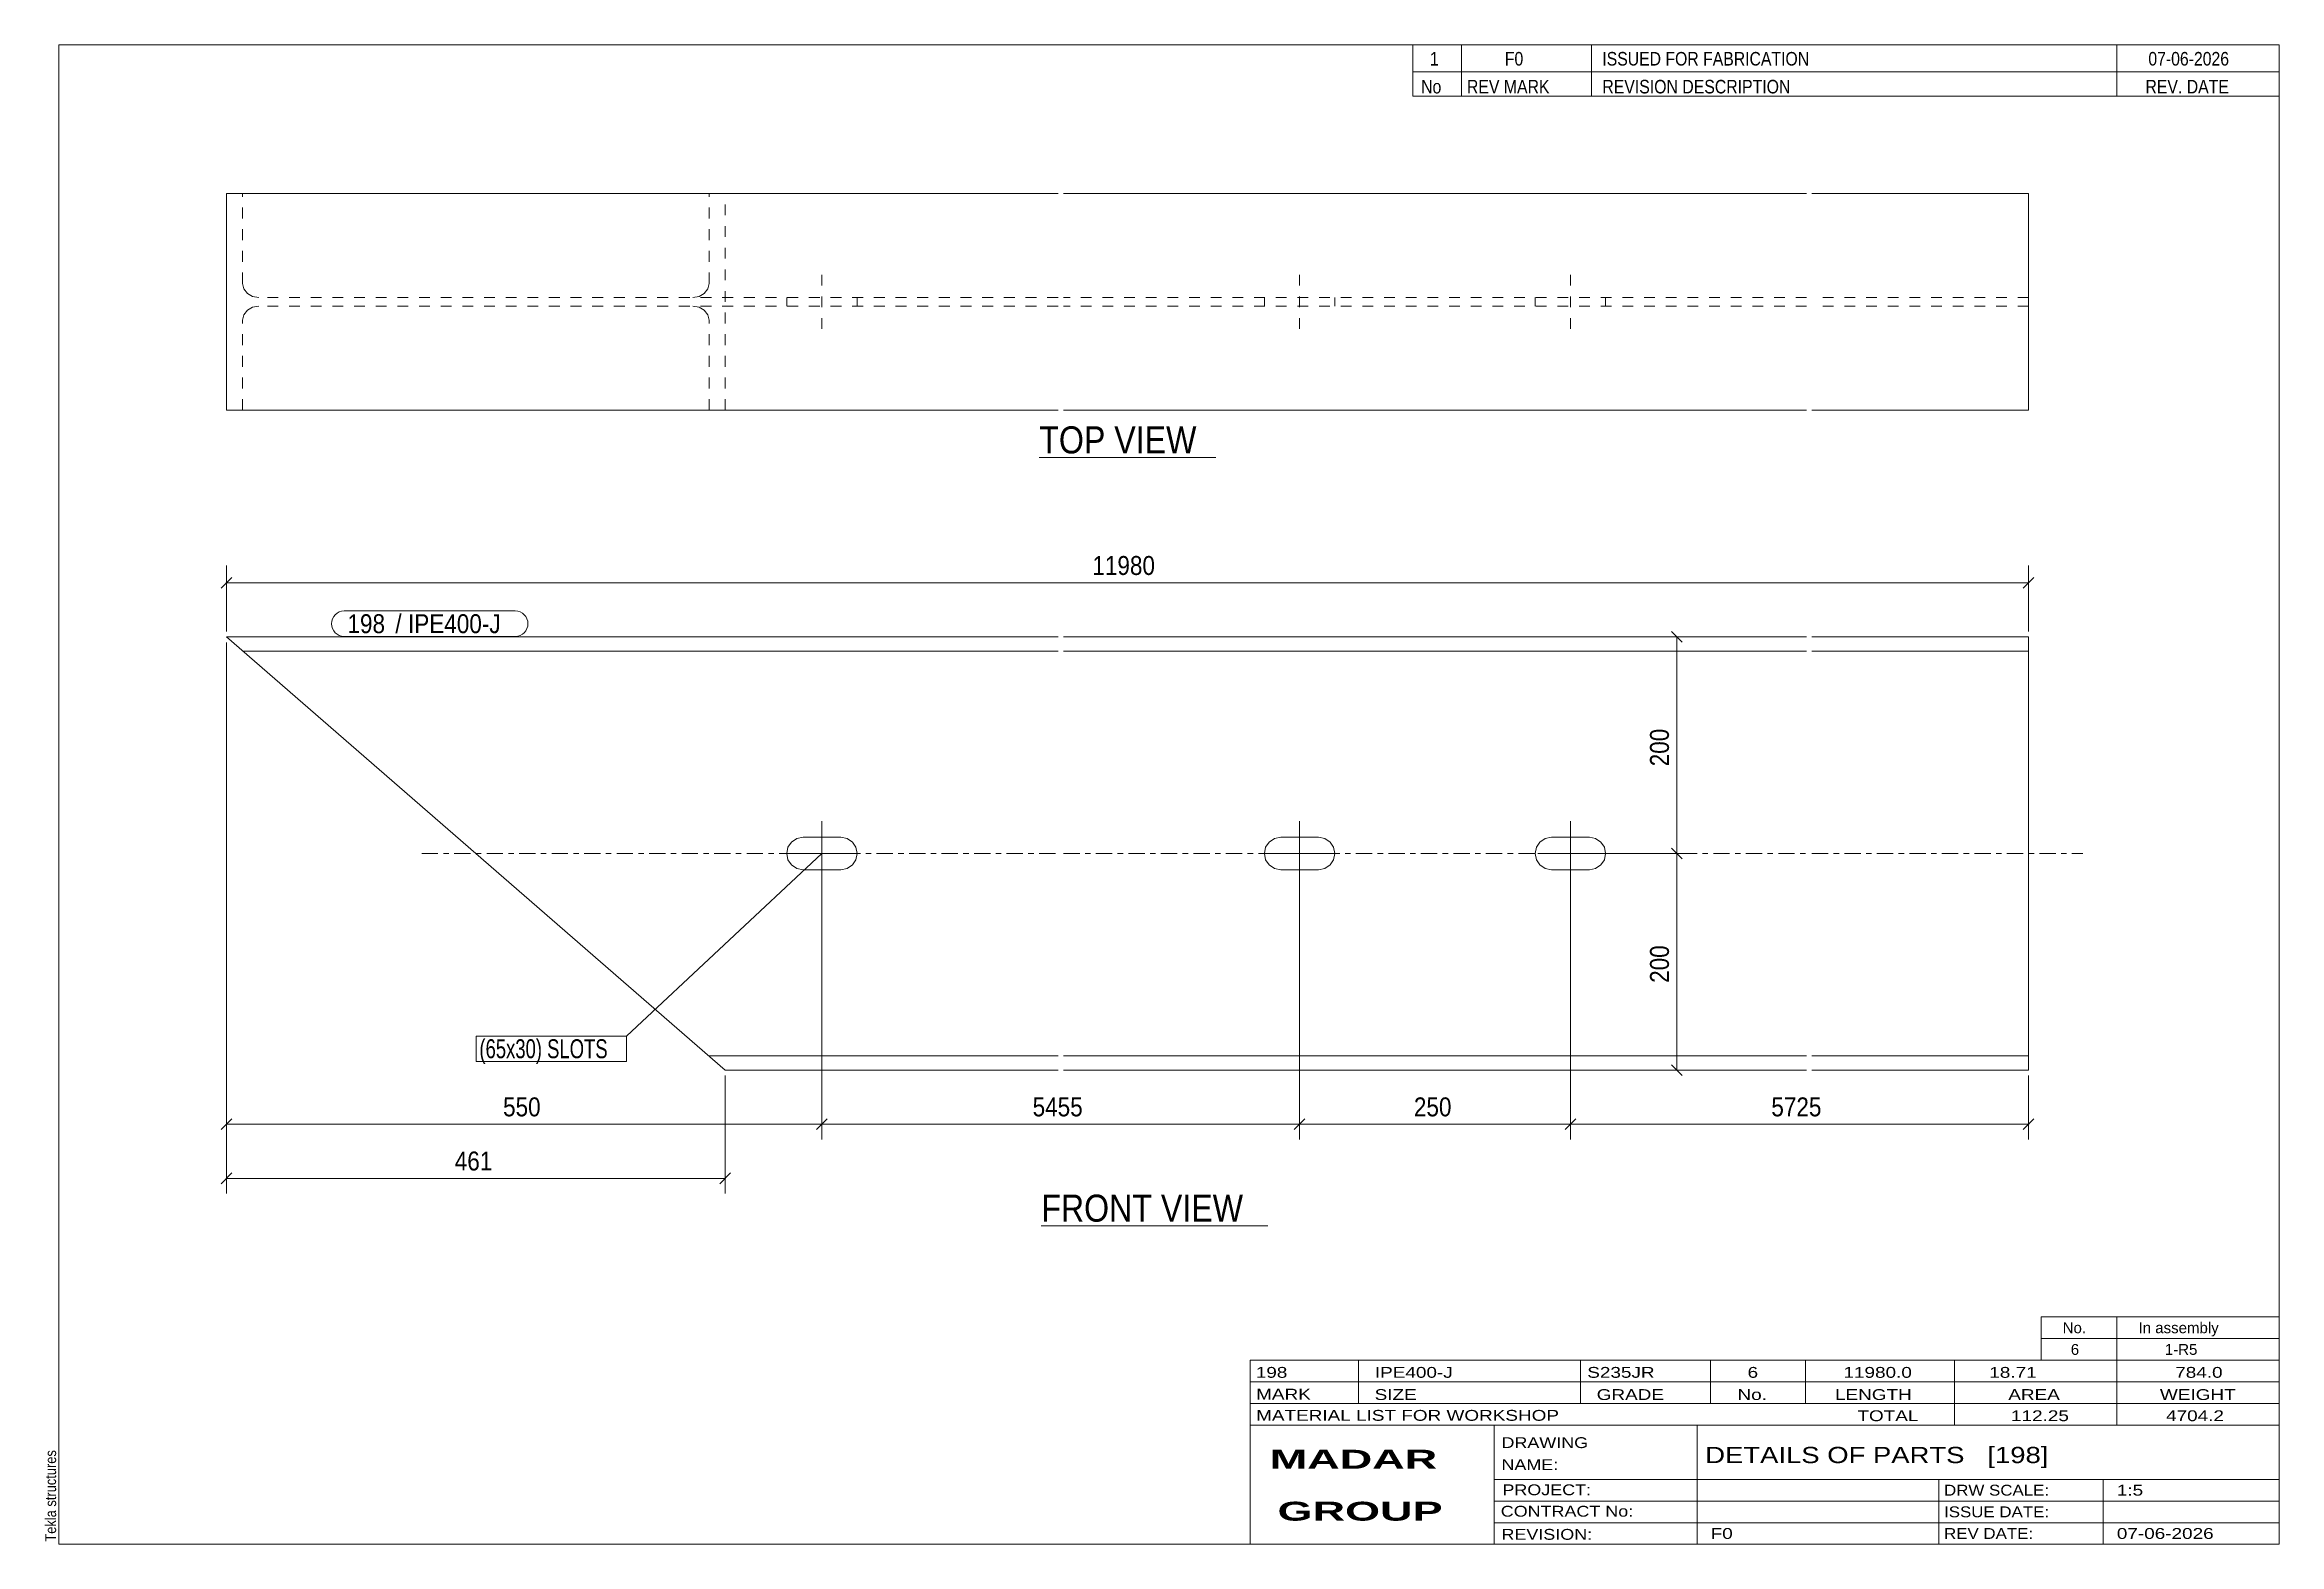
# Model space of a CAD drawing. Header units: millimetres. Extents: x 2 to 415, y 5 to 282.
import ezdxf

# ---------------------------------------------------------------- set-up
doc = ezdxf.new("R2010")
doc.units = ezdxf.units.MM
for name, pattern in [('XKITLINE00', [0]), ('XKITLINE02', [4, 2, -2]), ('XKITLINE03', [6, 3, -1, 1, -1])]:
    doc.linetypes.add(name, pattern=pattern)
for name, color, linetype, lineweight in [('Bolt', 3, 'Continuous', 0), ('BoltMark', 7, 'Continuous', 0), ('Dimensions', 7, 'Continuous', 0), ('DrawingSheet', 5, 'Continuous', 0), ('OtherObjectType', 7, 'Continuous', 0), ('Part', 2, 'Continuous', 0), ('PartMark', 7, 'Continuous', 0)]:
    doc.layers.add(name, color=color, linetype=linetype, lineweight=lineweight)
doc.styles.add('ARIAL', font='ARIAL.TTF')
doc.styles.add('ARIAL_BOLD', font='ARIALBD.TTF')
doc.styles.add('ARIAL_NARROW', font='ARIALN.TTF')

# ---------------------------------------------------------------- blocks, each defined once
blk = doc.blocks.new('*A1')
at = {"layer": 'Bolt', "color": 3, "linetype": 'XKITLINE00', "lineweight": 0}
for p, q in [((145.91, 126.6), (145.91, 138.6)), ((234.11, 126.6), (234.11, 138.6)), ((284.11, 126.6), (284.11, 138.6)), ((139.63, 133.75), (139.41, 132.6)), ((139.41, 132.6), (139.41, 132.6)), ((139.41, 132.6), (139.63, 131.45)), ((140.28, 134.72), (139.63, 133.75)), ((151.91, 132.6), (139.91, 132.6)), ((141.26, 135.37), (140.28, 134.72)), ((142.41, 135.6), (141.26, 135.37)), ((149.41, 135.6), (142.41, 135.6)), ((150.55, 135.37), (149.41, 135.6)), ((151.53, 134.72), (150.55, 135.37)), ((152.18, 133.75), (151.53, 134.72)), ((152.41, 132.6), (152.18, 133.75)), ((152.18, 131.45), (152.41, 132.6)), ((152.41, 132.6), (152.41, 132.6)), ((227.83, 133.75), (227.61, 132.6)), ((227.61, 132.6), (227.61, 132.6)), ((227.61, 132.6), (227.83, 131.45)), ((228.48, 134.72), (227.83, 133.75)), ((240.11, 132.6), (228.11, 132.6)), ((229.46, 135.37), (228.48, 134.72)), ((230.61, 135.6), (229.46, 135.37)), ((237.61, 135.6), (230.61, 135.6)), ((238.75, 135.37), (237.61, 135.6)), ((239.73, 134.72), (238.75, 135.37)), ((240.38, 133.75), (239.73, 134.72)), ((240.61, 132.6), (240.38, 133.75)), ((240.38, 131.45), (240.61, 132.6)), ((240.61, 132.6), (240.61, 132.6)), ((277.83, 133.75), (277.61, 132.6)), ((277.61, 132.6), (277.61, 132.6)), ((277.61, 132.6), (277.83, 131.45)), ((278.48, 134.72), (277.83, 133.75)), ((290.11, 132.6), (278.11, 132.6)), ((279.46, 135.37), (278.48, 134.72)), ((280.61, 135.6), (279.46, 135.37)), ((287.61, 135.6), (280.61, 135.6)), ((288.75, 135.37), (287.61, 135.6)), ((289.73, 134.72), (288.75, 135.37)), ((290.38, 133.75), (289.73, 134.72)), ((290.61, 132.6), (290.38, 133.75)), ((290.38, 131.45), (290.61, 132.6)), ((290.61, 132.6), (290.61, 132.6)), ((139.63, 131.45), (140.28, 130.48)), ((140.28, 130.48), (141.26, 129.83)), ((141.26, 129.83), (142.41, 129.6)), ((142.41, 129.6), (149.41, 129.6)), ((149.41, 129.6), (150.55, 129.83)), ((150.55, 129.83), (151.53, 130.48)), ((151.53, 130.48), (152.18, 131.45)), ((227.83, 131.45), (228.48, 130.48)), ((228.48, 130.48), (229.46, 129.83)), ((229.46, 129.83), (230.61, 129.6)), ((230.61, 129.6), (237.61, 129.6)), ((237.61, 129.6), (238.75, 129.83)), ((238.75, 129.83), (239.73, 130.48)), ((239.73, 130.48), (240.38, 131.45)), ((277.83, 131.45), (278.48, 130.48)), ((278.48, 130.48), (279.46, 129.83)), ((279.46, 129.83), (280.61, 129.6)), ((280.61, 129.6), (287.61, 129.6)), ((287.61, 129.6), (288.75, 129.83)), ((288.75, 129.83), (289.73, 130.48)), ((289.73, 130.48), (290.38, 131.45))]:
    blk.add_line(p, q, dxfattribs=at)
blk = doc.blocks.new('*A2')
at = {"layer": 'Part', "color": 2, "linetype": 'XKITLINE00', "lineweight": 0}
for p, q in [((128.06, 92.6), (35.95, 172.6)), ((189.51, 172.6), (35.95, 172.6)), ((189.51, 170), (38.94, 170)), ((327.71, 172.6), (190.51, 172.6)), ((327.71, 170), (190.51, 170)), ((368.71, 172.6), (328.71, 172.6)), ((368.71, 170), (328.71, 170)), ((368.71, 172.6), (368.71, 167.4)), ((368.71, 167.4), (368.71, 97.8)), ((189.51, 95.2), (125.07, 95.2)), ((327.71, 95.2), (190.51, 95.2)), ((368.71, 95.2), (328.71, 95.2)), ((368.71, 97.8), (368.71, 95.2)), ((368.71, 95.2), (368.71, 92.6)), ((189.51, 92.6), (128.06, 92.6)), ((327.71, 92.6), (190.51, 92.6)), ((368.71, 92.6), (328.71, 92.6))]:
    blk.add_line(p, q, dxfattribs=at)
at = {"layer": 'Part', "color": 7, "linetype": 'XKITLINE03', "lineweight": 0}
for p, q in [((72.01, 132.6), (189.51, 132.6)), ((190.51, 132.6), (327.71, 132.6)), ((328.71, 132.6), (378.71, 132.6))]:
    blk.add_line(p, q, dxfattribs=at)
at = {"layer": 'Part', "color": 7, "linetype": 'XKITLINE02', "lineweight": 0}
for p, q in [((368.71, 95.4), (368.71, 96.81)), ((368.71, 95.2), (368.71, 95.4))]:
    blk.add_line(p, q, dxfattribs=at)
blk = doc.blocks.new('*A3')
at = {"layer": 'Bolt', "color": 3, "linetype": 'XKITLINE02', "lineweight": 0}
for p, q in [((145.91, 239.5), (145.91, 229.5)), ((234.11, 239.5), (234.11, 229.5)), ((284.11, 239.5), (284.11, 229.5)), ((139.41, 235.3), (139.41, 233.7)), ((152.41, 235.3), (152.41, 233.7)), ((227.61, 235.3), (227.61, 233.7)), ((240.61, 235.3), (240.61, 233.7)), ((277.61, 235.3), (277.61, 233.7)), ((290.61, 235.3), (290.61, 233.7))]:
    blk.add_line(p, q, dxfattribs=at)
blk = doc.blocks.new('*A4')
at = {"layer": 'Part', "color": 2, "linetype": 'XKITLINE00', "lineweight": 0}
for p, q in [((189.51, 254.5), (35.95, 254.5)), ((35.95, 214.5), (35.95, 254.5)), ((327.71, 254.5), (190.51, 254.5)), ((368.71, 254.5), (328.71, 254.5)), ((368.71, 254.5), (368.71, 214.5)), ((189.51, 214.5), (35.95, 214.5)), ((327.71, 214.5), (190.51, 214.5)), ((368.71, 214.5), (328.71, 214.5))]:
    blk.add_line(p, q, dxfattribs=at)
at = {"layer": 'Part', "color": 7, "linetype": 'XKITLINE02', "lineweight": 0}
for p, q in [((38.94, 237.9), (38.94, 254.5)), ((125.07, 237.9), (125.07, 254.5)), ((128.06, 214.5), (128.06, 254.5)), ((38.94, 237.9), (39.17, 236.91)), ((39.17, 236.91), (39.82, 236.06)), ((39.82, 236.06), (40.79, 235.5)), ((40.79, 235.5), (41.94, 235.3)), ((189.51, 235.3), (41.94, 235.3)), ((122.08, 235.3), (123.22, 235.5)), ((123.22, 235.5), (124.19, 236.06)), ((124.19, 236.06), (124.84, 236.91)), ((124.84, 236.91), (125.07, 237.9)), ((327.71, 235.3), (190.51, 235.3)), ((368.71, 235.3), (328.71, 235.3)), ((39.17, 232.09), (38.94, 231.1)), ((38.94, 214.5), (38.94, 231.1)), ((39.82, 232.94), (39.17, 232.09)), ((40.79, 233.5), (39.82, 232.94)), ((41.94, 233.7), (40.79, 233.5)), ((189.51, 233.7), (41.94, 233.7)), ((123.22, 233.5), (122.08, 233.7)), ((124.19, 232.94), (123.22, 233.5)), ((124.84, 232.09), (124.19, 232.94)), ((125.07, 231.1), (124.84, 232.09)), ((125.07, 214.5), (125.07, 231.1)), ((327.71, 233.7), (190.51, 233.7)), ((368.71, 233.7), (328.71, 233.7))]:
    blk.add_line(p, q, dxfattribs=at)
blk = doc.blocks.new('*A5')
at = {"layer": 'DrawingSheet', "color": 5, "linetype": 'XKITLINE00', "lineweight": 0}
for p, q in [((415, 282), (5, 282)), ((5, 282), (5, 5)), ((415, 5), (415, 282)), ((5, 5), (415, 5))]:
    blk.add_line(p, q, dxfattribs=at)
at = {"layer": 'DrawingSheet', "color": 5, "style": 'ARIAL', "width": 0.85}
blk.add_text('Tekla structures', height=2, rotation=90, dxfattribs=at).set_placement((4.5, 5.5))
blk = doc.blocks.new('*A6')
at = {"layer": 'OtherObjectType', "color": 7, "linetype": 'XKITLINE00', "lineweight": 0}
for p, q in [((371, 47), (415, 47)), ((371, 43), (371, 47)), ((385, 43), (385, 47)), ((415, 43), (415, 47)), ((371, 43), (415, 43)), ((371, 39), (371, 43)), ((385, 39), (385, 43)), ((415, 39), (415, 43)), ((371, 39), (415, 39))]:
    blk.add_line(p, q, dxfattribs=at)
at = {"layer": 'OtherObjectType', "color": 7, "style": 'ARIAL_NARROW', "width": 1.211571}
for s, p in [('No.', (375, 44)), ('In assembly', (389, 44)), ('6', (376.5, 40)), ('1-R5', (393.86, 40))]:
    blk.add_text(s, height=2, dxfattribs=at).set_placement(p)
blk = doc.blocks.new('*A7')
at = {"layer": 'OtherObjectType', "color": 7, "linetype": 'XKITLINE00', "lineweight": 0}
for p, q in [((255, 282), (415, 282)), ((415, 282), (255, 282)), ((255, 282), (255, 277)), ((264, 282), (264, 277)), ((288, 282), (288, 277)), ((385, 282), (385, 277)), ((415, 282), (415, 277)), ((255, 277), (415, 277)), ((255, 277), (255, 272.5)), ((255, 277), (415, 277)), ((264, 277), (264, 272.5)), ((288, 277), (288, 272.5)), ((385, 277), (385, 272.5)), ((415, 277), (415, 272.5)), ((415, 272.5), (255, 272.5))]:
    blk.add_line(p, q, dxfattribs=at)
at = {"layer": 'OtherObjectType', "color": 7, "style": 'ARIAL_NARROW'}
for s, width, p in [('1', 1.017001, (258.16, 278.15)), ('F0', 1.017001, (272, 278.15)), ('ISSUED FOR FABRICATION', 1.017001, (290, 278.15)), ('07-06-2026', 1.017001, (390.82, 278.15)), ('No', 1.02, (256.54, 273)), ('REV MARK', 1.02, (265, 273)), ('REVISION DESCRIPTION', 1.02, (290, 273)), ('REV. DATE', 1.02, (390.28, 273))]:
    blk.add_text(s, height=2.5, dxfattribs=dict(at, width=width)).set_placement(p)
blk = doc.blocks.new('*A8')
at = {"layer": 'OtherObjectType', "color": 7, "linetype": 'XKITLINE00', "lineweight": 0}
for p, q in [((225, 39), (415, 39)), ((225, 39), (225, 35)), ((225, 39), (415, 39)), ((245, 35), (245, 39)), ((286, 35), (286, 39)), ((310, 35), (310, 39)), ((327.5, 35), (327.5, 39)), ((355, 35), (355, 39)), ((385, 35), (385, 39)), ((415, 35), (415, 39)), ((225, 35), (415, 35)), ((225, 35), (225, 5)), ((225, 35), (415, 35)), ((245, 31), (245, 35)), ((286, 31), (286, 35)), ((310, 31), (310, 35)), ((327.5, 31), (327.5, 35)), ((355, 31), (355, 35)), ((385, 31), (385, 35)), ((415, 31), (415, 35)), ((225, 31), (415, 31)), ((355, 27), (355, 31)), ((385, 27), (385, 31)), ((415, 27), (415, 31)), ((225, 27), (415, 27)), ((270, 21), (270, 27)), ((307.5, 17), (307.5, 27)), ((415, 21), (415, 27)), ((270, 21), (270, 5)), ((415, 17), (415, 21)), ((270, 17), (415, 17)), ((307.5, 5), (307.5, 17)), ((352.16, 13), (352.16, 17)), ((382.5, 5), (382.5, 17)), ((415, 13), (415, 17)), ((270, 13), (415, 13)), ((352.16, 5), (352.16, 13)), ((415, 9), (415, 13)), ((270, 9), (415, 9)), ((415, 5), (415, 9)), ((225, 5), (415, 5)), ((262.5, 5), (415, 5))]:
    blk.add_line(p, q, dxfattribs=at)
at = {"layer": 'OtherObjectType', "color": 7, "style": 'ARIAL_NARROW'}
for s, height, width, p in [('198', 2, 1.525501, (226.01, 35.76)), ('IPE400-J', 2, 1.525501, (248, 35.76)), ('S235JR', 2, 1.525501, (287.22, 35.76)), ('6', 2, 1.525501, (316.82, 35.76)), ('11980.0', 2, 1.525501, (334.52, 35.76)), ('18.71', 2, 1.525501, (361.45, 35.76)), ('784.0', 2, 1.525501, (395.78, 35.76)), ('MARK', 2, 1.525501, (226.08, 31.73)), ('SIZE', 2, 1.525501, (247.96, 31.66)), ('GRADE', 2, 1.525501, (288.96, 31.66)), ('No.', 2, 1.525501, (314.96, 31.66)), ('LENGTH', 2, 1.525501, (332.96, 31.66)), ('AREA', 2, 1.525501, (364.96, 31.66)), ('WEIGHT', 2, 1.525501, (392.96, 31.66)), ('MATERIAL LIST FOR WORKSHOP', 2, 1.525501, (226.08, 27.82)), ('TOTAL', 2, 1.525501, (337.1, 27.75)), ('112.25', 2, 1.525501, (365.46, 27.75)), ('4704.2', 2, 1.525501, (394.09, 27.75)), ('DRAWING', 2, 1.445, (271.38, 22.78)), ('NAME:', 2, 1.445, (271.38, 18.72)), ('DETAILS OF PARTS   [198]', 3, 1.474651, (309, 20)), ('PROJECT:', 2, 1.445, (271.55, 14.07)), ('DRW SCALE:', 2, 1.36, (353.1, 14)), ('1:5', 2, 1.525501, (385, 14)), ('CONTRACT No:', 2, 1.445, (271.25, 10.11)), ('ISSUE DATE:', 2, 1.36, (353.1, 10)), ('REVISION:', 2, 1.445, (271.38, 5.84)), ('F0', 2, 1.525501, (310, 6)), ('REV DATE:', 2, 1.36, (353.1, 6)), ('07-06-2026', 2, 1.525501, (385, 6))]:
    blk.add_text(s, height=height, dxfattribs=dict(at, width=width)).set_placement(p)
at = {"layer": 'OtherObjectType', "color": 1, "style": 'ARIAL_BOLD', "width": 1.7}
for s, p in [('MADAR ', (228.58, 18.97)), ('GROUP', (230.03, 9.37))]:
    blk.add_text(s, height=3.5, dxfattribs=at).set_placement(p)
blk = doc.blocks.new('*A9')
at = {"layer": 'Dimensions', "color": 7, "linetype": 'XKITLINE00', "lineweight": 0}
for p, q in [((285.11, 132.6), (306.55, 132.6)), ((302.76, 133.59), (304.74, 131.61)), ((303.75, 92.6), (303.75, 132.6)), ((285.11, 92.6), (306.55, 92.6)), ((302.76, 93.59), (304.74, 91.61))]:
    blk.add_line(p, q, dxfattribs=at)
at = {"layer": 'Dimensions', "color": 3}
for p in [(303.75, 132.6), (303.75, 92.6)]:
    blk.add_point(p, dxfattribs=at)
at = {"layer": 'Dimensions', "color": 3, "style": 'ARIAL', "width": 0.85}
blk.add_text('200', height=3.5, rotation=90.0002, dxfattribs=at).set_placement((302.3, 108.71))
blk = doc.blocks.new('*A10')
at = {"layer": 'Dimensions', "color": 7, "linetype": 'XKITLINE00', "lineweight": 0}
for p, q in [((302.76, 173.59), (304.74, 171.61)), ((285.11, 172.6), (306.55, 172.6)), ((303.75, 132.6), (303.75, 172.6)), ((285.11, 132.6), (306.55, 132.6)), ((302.76, 133.59), (304.74, 131.61))]:
    blk.add_line(p, q, dxfattribs=at)
at = {"layer": 'Dimensions', "color": 3}
for p in [(303.75, 172.6), (303.75, 132.6)]:
    blk.add_point(p, dxfattribs=at)
at = {"layer": 'Dimensions', "color": 3, "style": 'ARIAL', "width": 0.85}
blk.add_text('200', height=3.5, rotation=90.0002, dxfattribs=at).set_placement((302.3, 148.71))
blk = doc.blocks.new('*A11')
at = {"layer": 'Dimensions', "color": 7, "linetype": 'XKITLINE00', "lineweight": 0}
for p, q in [((35.95, 173.6), (35.95, 185.8)), ((368.71, 173.6), (368.71, 185.8)), ((36.94, 183.59), (34.96, 181.61)), ((35.95, 182.6), (368.71, 182.6)), ((369.7, 183.59), (367.72, 181.61))]:
    blk.add_line(p, q, dxfattribs=at)
at = {"layer": 'Dimensions', "color": 3}
for p in [(35.95, 182.6), (368.71, 182.6)]:
    blk.add_point(p, dxfattribs=at)
at = {"layer": 'Dimensions', "color": 3, "style": 'ARIAL', "width": 0.85}
blk.add_text('11980', height=3.5, dxfattribs=at).set_placement((195.84, 184.05))
blk = doc.blocks.new('*A12')
at = {"layer": 'Dimensions', "color": 7, "linetype": 'XKITLINE00', "lineweight": 0}
for p, q in [((35.95, 171.6), (35.95, 69.8)), ((128.06, 91.6), (128.06, 69.8)), ((36.94, 73.59), (34.96, 71.61)), ((35.95, 72.6), (128.06, 72.6)), ((129.05, 73.59), (127.07, 71.61))]:
    blk.add_line(p, q, dxfattribs=at)
at = {"layer": 'Dimensions', "color": 3}
for p in [(35.95, 72.6), (128.06, 72.6)]:
    blk.add_point(p, dxfattribs=at)
at = {"layer": 'Dimensions', "color": 3, "style": 'ARIAL', "width": 0.85}
blk.add_text('461', height=3.5, dxfattribs=at).set_placement((78.11, 74.05))
blk = doc.blocks.new('*A13')
at = {"layer": 'Dimensions', "color": 7, "linetype": 'XKITLINE00', "lineweight": 0}
for p, q in [((35.95, 171.6), (35.95, 79.8)), ((145.91, 131.6), (145.91, 79.8)), ((36.94, 83.59), (34.96, 81.61)), ((35.95, 82.6), (145.91, 82.6)), ((146.9, 83.59), (144.92, 81.61))]:
    blk.add_line(p, q, dxfattribs=at)
at = {"layer": 'Dimensions', "color": 3}
for p in [(35.95, 82.6), (145.91, 82.6)]:
    blk.add_point(p, dxfattribs=at)
at = {"layer": 'Dimensions', "color": 3, "style": 'ARIAL', "width": 0.85}
blk.add_text('550', height=3.5, dxfattribs=at).set_placement((87.03, 84.05))
blk = doc.blocks.new('*A14')
at = {"layer": 'Dimensions', "color": 7, "linetype": 'XKITLINE00', "lineweight": 0}
for p, q in [((145.91, 131.6), (145.91, 79.8)), ((234.11, 131.6), (234.11, 79.8)), ((146.9, 83.59), (144.92, 81.61)), ((145.91, 82.6), (234.11, 82.6)), ((235.1, 83.59), (233.12, 81.61))]:
    blk.add_line(p, q, dxfattribs=at)
at = {"layer": 'Dimensions', "color": 3}
for p in [(145.91, 82.6), (234.11, 82.6)]:
    blk.add_point(p, dxfattribs=at)
at = {"layer": 'Dimensions', "color": 3, "style": 'ARIAL', "width": 0.85}
blk.add_text('5455', height=3.5, dxfattribs=at).set_placement((184.81, 84.05))
blk = doc.blocks.new('*A15')
at = {"layer": 'Dimensions', "color": 7, "linetype": 'XKITLINE00', "lineweight": 0}
for p, q in [((234.11, 131.6), (234.11, 79.8)), ((284.11, 131.6), (284.11, 79.8)), ((235.1, 83.59), (233.12, 81.61)), ((234.11, 82.6), (284.11, 82.6)), ((285.1, 83.59), (283.12, 81.61))]:
    blk.add_line(p, q, dxfattribs=at)
at = {"layer": 'Dimensions', "color": 3}
for p in [(234.11, 82.6), (284.11, 82.6)]:
    blk.add_point(p, dxfattribs=at)
at = {"layer": 'Dimensions', "color": 3, "style": 'ARIAL', "width": 0.85}
blk.add_text('250', height=3.5, dxfattribs=at).set_placement((255.21, 84.05))
blk = doc.blocks.new('*A16')
at = {"layer": 'Dimensions', "color": 7, "linetype": 'XKITLINE00', "lineweight": 0}
for p, q in [((284.11, 131.6), (284.11, 79.8)), ((368.71, 91.6), (368.71, 79.8)), ((285.1, 83.59), (283.12, 81.61)), ((284.11, 82.6), (368.71, 82.6)), ((369.7, 83.59), (367.72, 81.61))]:
    blk.add_line(p, q, dxfattribs=at)
at = {"layer": 'Dimensions', "color": 3}
for p in [(284.11, 82.6), (368.71, 82.6)]:
    blk.add_point(p, dxfattribs=at)
at = {"layer": 'Dimensions', "color": 3, "style": 'ARIAL', "width": 0.85}
blk.add_text('5725', height=3.5, dxfattribs=at).set_placement((321.21, 84.05))
blk = doc.blocks.new('*A17')
at = {"layer": 'BoltMark', "color": 7, "linetype": 'XKITLINE00', "lineweight": 0}
for p, q in [((145.91, 132.6), (109.84, 98.89)), ((82.06, 98.89), (109.84, 98.89)), ((82.06, 94.19), (82.06, 98.89)), ((109.84, 94.19), (109.84, 98.89)), ((82.06, 94.19), (109.84, 94.19))]:
    blk.add_line(p, q, dxfattribs=at)
at = {"layer": 'BoltMark', "color": 3, "style": 'ARIAL_NARROW', "width": 0.85}
blk.add_text('(65x30) SLOTS', height=3.5, dxfattribs=at).set_placement((82.66, 94.79))
blk = doc.blocks.new('*A18')
at = {"layer": 'PartMark', "color": 7, "linetype": 'XKITLINE00', "lineweight": 0}
for p, q in [((57.7, 177.4), (89.28, 177.4)), ((57.7, 172.7), (89.28, 172.7))]:
    blk.add_line(p, q, dxfattribs=at)
for centre, start, end in [((57.7, 175.05), 90, 270), ((89.28, 175.05), 270, 90)]:
    blk.add_arc(centre, 2.35, start, end, dxfattribs=at)
at = {"layer": 'PartMark', "color": 1, "style": 'ARIAL', "width": 0.85}
blk.add_text('198', height=3.5, dxfattribs=at).set_placement((58.3, 173.3))
at = {"layer": 'PartMark', "color": 3, "style": 'ARIAL', "width": 0.85}
for s, p in [('/', (67.14, 173.3)), ('IPE400-J', (69.48, 173.3))]:
    blk.add_text(s, height=3.5, dxfattribs=at).set_placement(p)
blk = doc.blocks.new('*A19')
at = {"layer": 'OtherObjectType', "color": 7, "linetype": 'XKITLINE00', "lineweight": 0}
blk.add_line((186.4, 63.85), (228.25, 63.85), dxfattribs=at)
at = {"layer": 'OtherObjectType', "color": 3, "style": 'ARIAL', "width": 0.85}
blk.add_text('FRONT VIEW', height=5, dxfattribs=at).set_placement((186.4, 64.6))
blk = doc.blocks.new('*A20')
at = {"layer": 'OtherObjectType', "color": 7, "linetype": 'XKITLINE00', "lineweight": 0}
blk.add_line((186.03, 205.75), (218.63, 205.75), dxfattribs=at)
at = {"layer": 'OtherObjectType', "color": 3, "style": 'ARIAL', "width": 0.85}
blk.add_text('TOP VIEW', height=5, dxfattribs=at).set_placement((186.03, 206.5))

msp = doc.modelspace()

# ---------------------------------------------------------------- block references
at = {"lineweight": 0}
for name in ['*A5', '*A7', '*A4', '*A3', '*A20', '*A11', '*A18', '*A10', '*A12', '*A13', '*A2', '*A1', '*A17', '*A9', '*A14', '*A15', '*A16', '*A19', '*A6', '*A8']:
    msp.add_blockref(name, (0, 0), dxfattribs=at)

doc.saveas('drawing.dxf')
